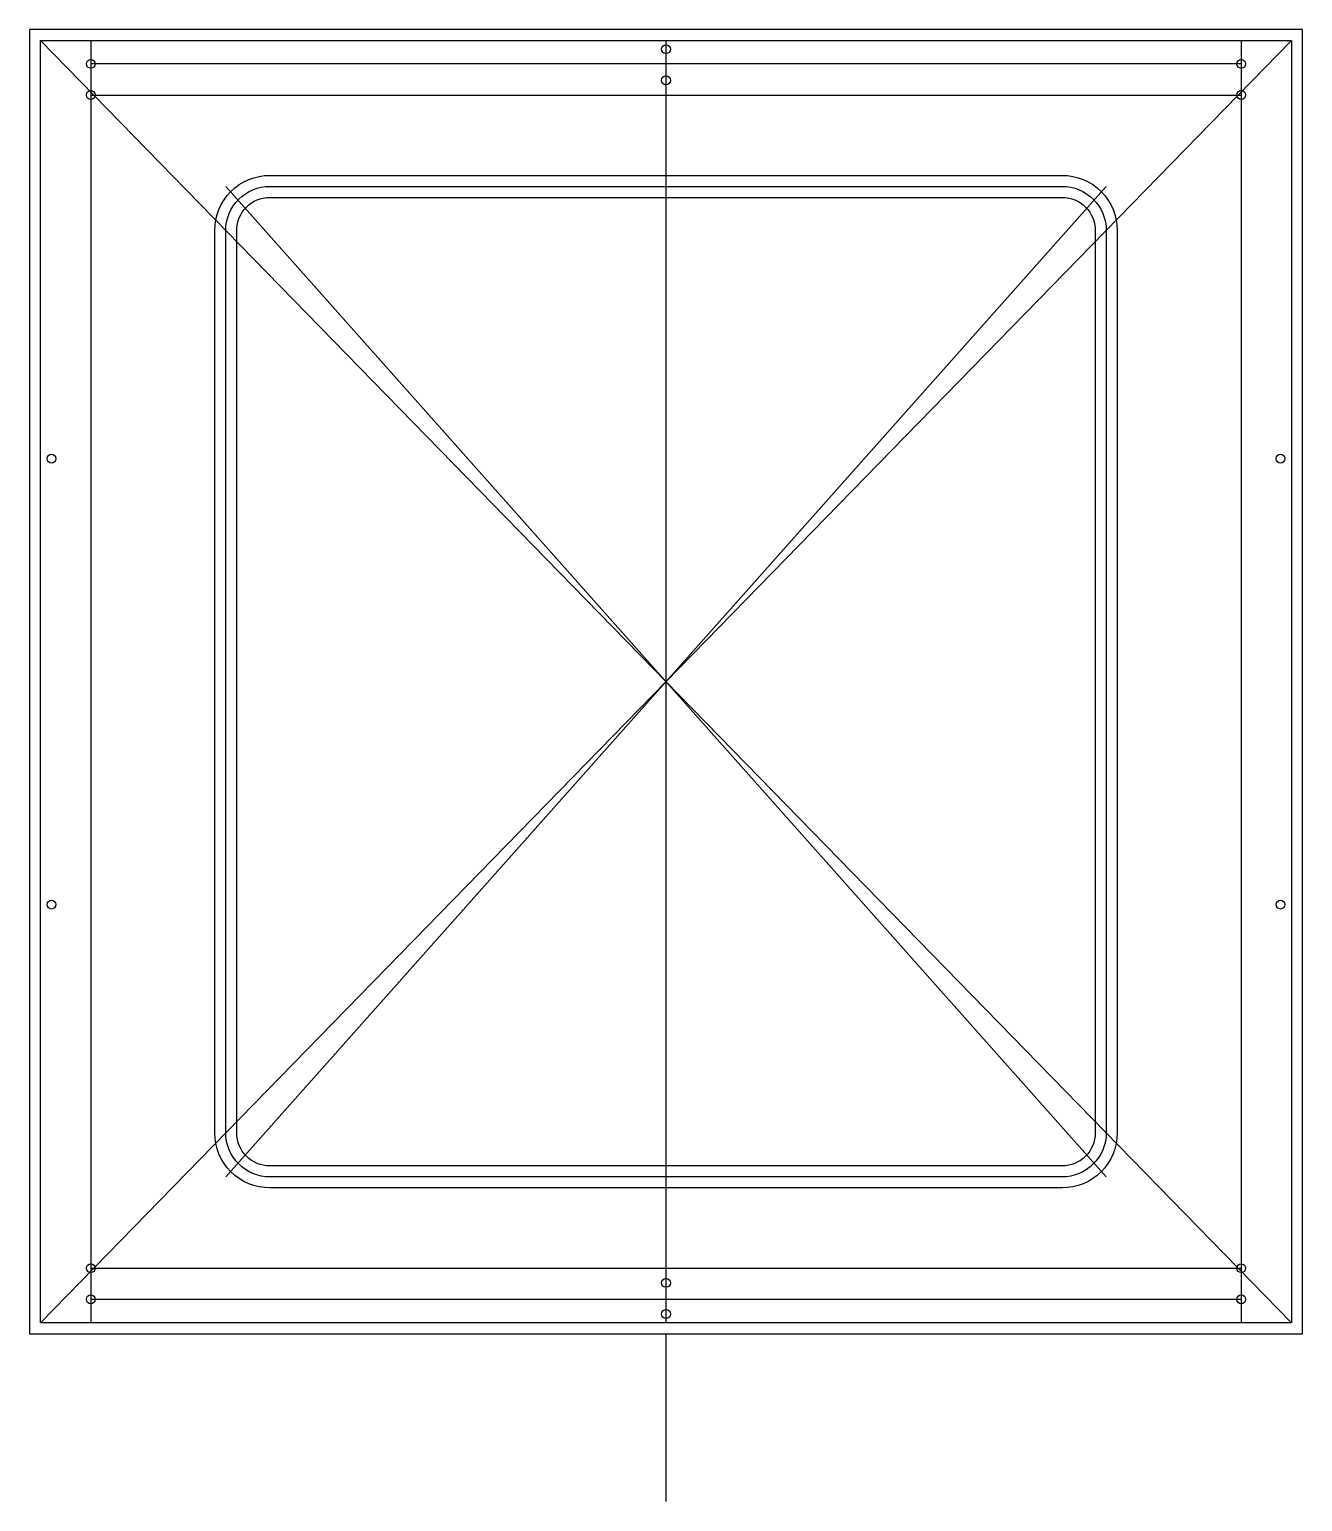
# Model space of a CAD drawing. Header units: millimetres. Extents: x -289 to 289, y -372 to 296.
import ezdxf

# ---------------------------------------------------------------- set-up
doc = ezdxf.new("R2010")
doc.units = ezdxf.units.MM
doc.layers.get('0').update_dxf_attribs({"linetype": 'CONTINUOUS'})

msp = doc.modelspace()

# ---------------------------------------------------------------- linework, layer by layer
for p, q in [((-284.2, -291.299), (-284.2, 291.299)), ((-284.2, 291.299), (284.2, 291.299)), ((284.2, -291.299), (-284.2, 291.299)), ((-284.2, -291.299), (284.2, 291.299)), ((-261.35, 291.299), (-261.35, -291.299)), ((0, -291.299), (0, 291.299)), ((261.35, 291.299), (261.35, -291.299)), ((284.2, 291.299), (284.2, -291.299)), ((261.35, 280.639), (-261.35, 280.639)), ((-261.35, 266.5), (261.35, 266.5)), ((200, 225), (-200, -225)), ((-200, 225), (200, -225)), ((-261.35, -266.5), (261.35, -266.5)), ((261.35, -280.639), (-261.35, -280.639)), ((284.2, -291.299), (-284.2, -291.299)), ((0, -372.499), (0, -296.299))]:
    msp.add_line(p, q)
msp.add_lwpolyline([(289.2, 296.299), (-289.2, 296.299), (-289.2, -296.299), (289.2, -296.299)], close=True)
for points in [[(180, -230), (-180, -230, -0.4142136), (-205, -205), (-205, 205, -0.4142136), (-180, 230), (180, 230, -0.4142136), (205, 205), (205, -205, -0.4142136)], [(-180, 225), (180, 225, -0.4142136), (200, 205), (200, -205, -0.4142136), (180, -225), (-180, -225, -0.4142136), (-200, -205), (-200, 205, -0.4142136)], [(195, 205), (195, -205, -0.4142136), (180, -220), (-180, -220, -0.4142136), (-195, -205), (-195, 205, -0.4142136), (-180, 220), (180, 220, -0.4142136)]]:
    msp.add_lwpolyline(points, format="xyb", close=True)
for centre in [(0, 287.299), (-261.35, 280.639), (261.35, 280.639), (0, 273.16), (-261.35, 266.5), (261.35, 266.5), (-279.2, 101.299), (279.2, 101.299), (-279.2, -101.299), (279.2, -101.299), (-261.35, -266.5), (261.35, -266.5), (0, -273.16), (-261.35, -280.639), (261.35, -280.639), (0, -287.299)]:
    msp.add_circle(centre, 2)

doc.saveas('drawing.dxf')
